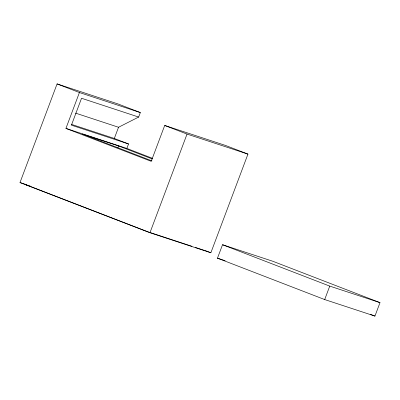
<?xml version="1.0" encoding="UTF-8"?>
<svg xmlns="http://www.w3.org/2000/svg" width="400" height="400" viewBox="0 0 400 400"><rect width="100%" height="100%" fill="white"/><g stroke="black" fill="none" stroke-linecap="round" stroke-linejoin="round"><path stroke-width="0.6" d="M140.33 112.57L79.42 92.53L65.935 128.405L151.22 161.32L164.705 125.45L225.615 145.49L247.955 154.11L210.87 252.76L149.96 232.725L20 182.56L57.08 83.91L117.995 103.945L140.33 112.57L138.645 117.055L118.535 127.26L114.32 138.47L71.34 124.335M117.905 147.62L118.535 145.94L152.185 158.93M65.935 128.405L126.845 148.445L128.535 143.96L114.32 138.47M149.96 232.725L187.04 134.07L247.955 154.11M217.475 258.175L222.53 244.725L272.785 261.255L380 302.64L374.945 316.09L324.69 299.56L217.475 258.175L225.16 260.705M324.69 299.56L329.745 286.105L380 302.64M138.645 117.055L81.54 98.265L71.425 125.17L128.535 143.96M75.555 113.125L118.535 127.26M118.535 145.94L82.37 134.04L151.99 160.915M20 182.56L26.505 184.7M30.675 186.305L25.965 184.755L147.8 231.78L191.955 246.31M195.485 247.47L204.32 250.375M57.08 83.91L79.42 92.53M164.705 125.45L187.04 134.07M126.845 148.445L152.375 158.295M222.53 244.725L329.745 286.105M205.045 250.515L210.87 252.76M370.28 314.29L374.945 316.09"/></g></svg>
